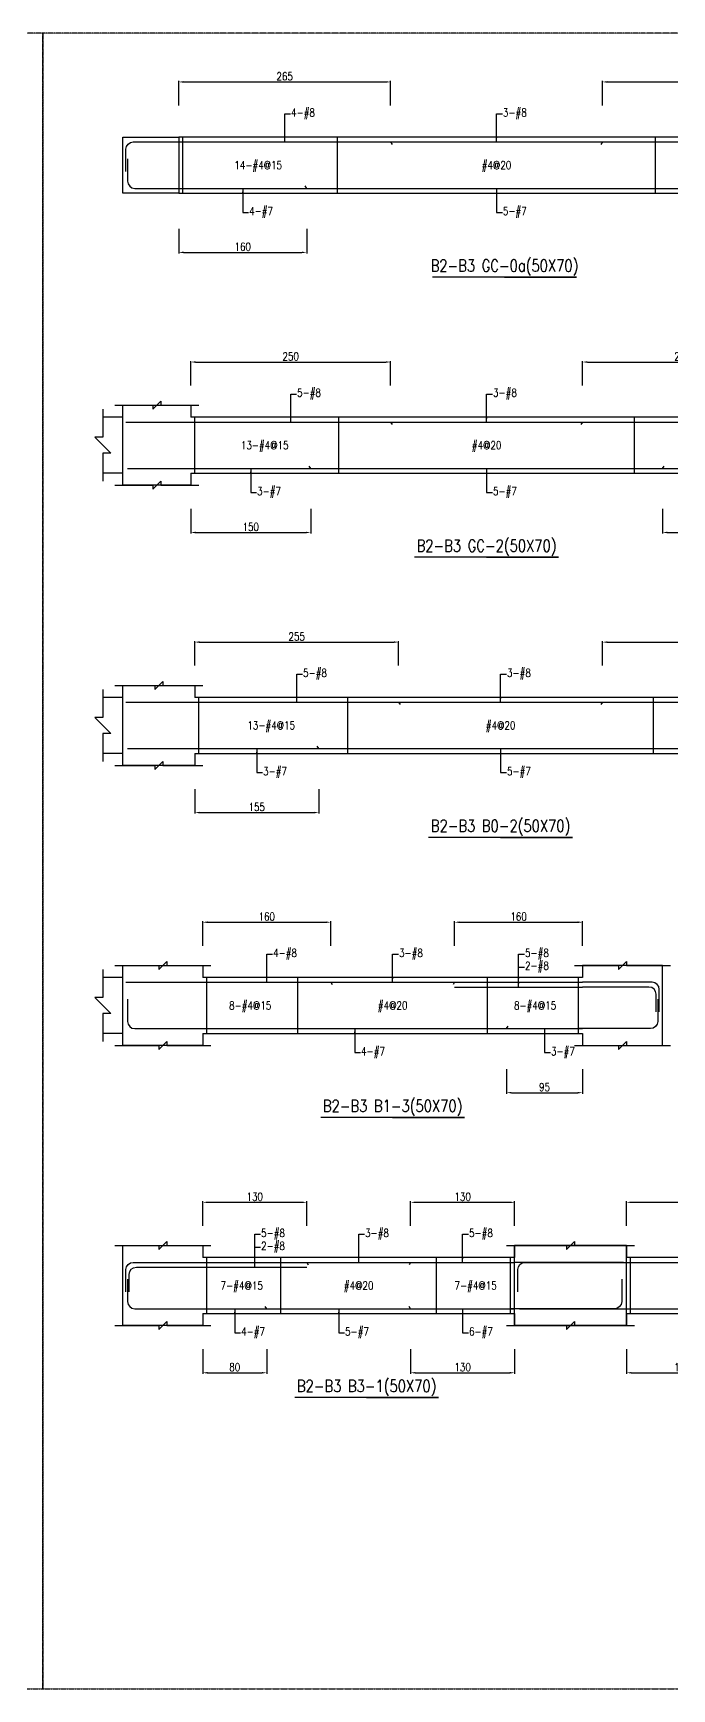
# Model space of a CAD drawing. Header units: millimetres. Extents: x 0 to 84580, y -12276 to 4373.
# Drawn here: x 29362 to 30161, y -9207 to -7138 of the extents above; entities that cross this region are included whole.
import ezdxf
from ezdxf.enums import TextEntityAlignment as Align

# ---------------------------------------------------------------- set-up
doc = ezdxf.new("R2010")
doc.units = ezdxf.units.MM
doc.header["$MEASUREMENT"] = 0
doc.linetypes.add('CENTER', pattern=[2, 1.25, -0.25, 0.25, -0.25])
for name, color, linetype in [('S-DIM', 2, 'Continuous'), ('S-GRID', 1, 'CENTER'), ('S-LEADER', 2, 'Continuous'), ('S-RC', 130, 'Continuous'), ('S-REINF', 6, 'Continuous'), ('S-TEXT', 2, 'Continuous')]:
    doc.layers.add(name, color=color, linetype=linetype)
doc.styles.add('CS4', font='romans.shx', dxfattribs={"width": 0.8, "bigfont": 'lsp.shx'})
doc.styles.get("Standard").update_dxf_attribs({"font": 'arial.ttf'})
doc.dimstyles.new('ISO-25', dxfattribs={"dimtxt": 2.5, "dimasz": 2.5, "dimexe": 1.25, "dimexo": 0.625, "dimtad": 1, "dimtxsty": 'Standard', "dimcen": 2.5, "dimadec": 0, "dimazin": 0, "dimtfac": 1, "dimtmove": 0, "dimatfit": 3, "dimfxl": 0, "dimarcsym": 0})

# ---------------------------------------------------------------- blocks, each defined once
blk = doc.blocks.new('*D1832')
at = {"layer": 'DEFPOINTS', "color": 0, "transparency": 16777216}
for p in [(29809, -7199), (29544, -7229), (29809, -7229)]:
    blk.add_point(p, dxfattribs=at)
at = {"layer": 'S-DIM', "color": 0, "lineweight": -2, "transparency": 16777216}
for p, q in [((29544, -7228.375), (29544, -7197.75)), ((29550, -7199), (29803, -7199)), ((29809, -7228.375), (29809, -7197.75))]:
    blk.add_line(p, q, dxfattribs=at)
at = {"layer": 'S-DIM', "color": 0, "transparency": 16777216}
for points in [[(29550, -7198), (29550, -7200), (29544, -7199)], [(29803, -7198), (29803, -7200), (29809, -7199)]]:
    blk.add_solid(points, dxfattribs=at)
at = {"layer": 'S-DIM', "color": 0, "transparency": 16777216, "insert": (29676.5, -7192), "char_height": 10, "attachment_point": 5, "style": 'CS4'}
blk.add_mtext('265', dxfattribs=at)
blk = doc.blocks.new('*D1833')
at = {"layer": 'DEFPOINTS', "color": 0, "transparency": 16777216}
for p in [(30338.8, -7199), (30073.8, -7229), (30338.8, -7229)]:
    blk.add_point(p, dxfattribs=at)
at = {"layer": 'S-DIM', "color": 0, "lineweight": -2, "transparency": 16777216}
for p, q in [((30073.8, -7228.375), (30073.8, -7197.75)), ((30079.8, -7199), (30332.8, -7199)), ((30338.8, -7228.375), (30338.8, -7197.75))]:
    blk.add_line(p, q, dxfattribs=at)
at = {"layer": 'S-DIM', "color": 0, "transparency": 16777216}
for points in [[(30079.8, -7198), (30079.8, -7200), (30073.8, -7199)], [(30332.8, -7198), (30332.8, -7200), (30338.8, -7199)]]:
    blk.add_solid(points, dxfattribs=at)
at = {"layer": 'S-DIM', "color": 0, "transparency": 16777216, "insert": (30206.3, -7192), "char_height": 10, "attachment_point": 5, "style": 'CS4'}
blk.add_mtext('265', dxfattribs=at)
blk = doc.blocks.new('*D1834')
at = {"layer": 'DEFPOINTS', "color": 0, "transparency": 16777216}
for p in [(29544, -7382), (29704, -7382), (29704, -7412)]:
    blk.add_point(p, dxfattribs=at)
at = {"layer": 'S-DIM', "color": 0, "lineweight": -2, "transparency": 16777216}
for p, q in [((29544, -7382.625), (29544, -7413.25)), ((29704, -7382.625), (29704, -7413.25)), ((29550, -7412), (29698, -7412))]:
    blk.add_line(p, q, dxfattribs=at)
at = {"layer": 'S-DIM', "color": 0, "transparency": 16777216}
for points in [[(29550, -7411), (29550, -7413), (29544, -7412)], [(29698, -7411), (29698, -7413), (29704, -7412)]]:
    blk.add_solid(points, dxfattribs=at)
at = {"layer": 'S-DIM', "color": 0, "transparency": 16777216, "insert": (29624, -7405), "char_height": 10, "attachment_point": 5, "style": 'CS4'}
blk.add_mtext('160', dxfattribs=at)
blk = doc.blocks.new('*D1806')
at = {"layer": 'DEFPOINTS', "color": 0, "transparency": 16777216}
for p in [(29809, -7549), (29559, -7579), (29809, -7579)]:
    blk.add_point(p, dxfattribs=at)
at = {"layer": 'S-DIM', "color": 0, "lineweight": -2, "transparency": 16777216}
for p, q in [((29559, -7578.375), (29559, -7547.75)), ((29565, -7549), (29803, -7549)), ((29809, -7578.375), (29809, -7547.75))]:
    blk.add_line(p, q, dxfattribs=at)
at = {"layer": 'S-DIM', "color": 0, "transparency": 16777216}
for points in [[(29565, -7548), (29565, -7550), (29559, -7549)], [(29803, -7548), (29803, -7550), (29809, -7549)]]:
    blk.add_solid(points, dxfattribs=at)
at = {"layer": 'S-DIM', "color": 0, "transparency": 16777216, "insert": (29684, -7542), "char_height": 10, "attachment_point": 5, "style": 'CS4'}
blk.add_mtext('250', dxfattribs=at)
blk = doc.blocks.new('*D1807')
at = {"layer": 'DEFPOINTS', "color": 0, "transparency": 16777216}
for p in [(30299, -7549), (30049, -7579), (30299, -7579)]:
    blk.add_point(p, dxfattribs=at)
at = {"layer": 'S-DIM', "color": 0, "lineweight": -2, "transparency": 16777216}
for p, q in [((30049, -7578.375), (30049, -7547.75)), ((30055, -7549), (30293, -7549)), ((30299, -7578.375), (30299, -7547.75))]:
    blk.add_line(p, q, dxfattribs=at)
at = {"layer": 'S-DIM', "color": 0, "transparency": 16777216}
for points in [[(30055, -7548), (30055, -7550), (30049, -7549)], [(30293, -7548), (30293, -7550), (30299, -7549)]]:
    blk.add_solid(points, dxfattribs=at)
at = {"layer": 'S-DIM', "color": 0, "transparency": 16777216, "insert": (30174, -7542), "char_height": 10, "attachment_point": 5, "style": 'CS4'}
blk.add_mtext('250', dxfattribs=at)
blk = doc.blocks.new('*D1808')
at = {"layer": 'DEFPOINTS', "color": 0, "transparency": 16777216}
for p in [(29559, -7732), (29709, -7732), (29709, -7762)]:
    blk.add_point(p, dxfattribs=at)
at = {"layer": 'S-DIM', "color": 0, "lineweight": -2, "transparency": 16777216}
for p, q in [((29559, -7732.625), (29559, -7763.25)), ((29709, -7732.625), (29709, -7763.25)), ((29565, -7762), (29703, -7762))]:
    blk.add_line(p, q, dxfattribs=at)
at = {"layer": 'S-DIM', "color": 0, "transparency": 16777216}
for points in [[(29565, -7761), (29565, -7763), (29559, -7762)], [(29703, -7761), (29703, -7763), (29709, -7762)]]:
    blk.add_solid(points, dxfattribs=at)
at = {"layer": 'S-DIM', "color": 0, "transparency": 16777216, "insert": (29634, -7755), "char_height": 10, "attachment_point": 5, "style": 'CS4'}
blk.add_mtext('150', dxfattribs=at)
blk = doc.blocks.new('*D1809')
at = {"layer": 'DEFPOINTS', "color": 0, "transparency": 16777216}
for p in [(30149, -7732), (30299, -7732), (30299, -7762)]:
    blk.add_point(p, dxfattribs=at)
at = {"layer": 'S-DIM', "color": 0, "lineweight": -2, "transparency": 16777216}
for p, q in [((30149, -7732.625), (30149, -7763.25)), ((30299, -7732.625), (30299, -7763.25)), ((30155, -7762), (30293, -7762))]:
    blk.add_line(p, q, dxfattribs=at)
at = {"layer": 'S-DIM', "color": 0, "transparency": 16777216}
for points in [[(30155, -7761), (30155, -7763), (30149, -7762)], [(30293, -7761), (30293, -7763), (30299, -7762)]]:
    blk.add_solid(points, dxfattribs=at)
at = {"layer": 'S-DIM', "color": 0, "transparency": 16777216, "insert": (30224, -7755), "char_height": 10, "attachment_point": 5, "style": 'CS4'}
blk.add_mtext('150', dxfattribs=at)
blk = doc.blocks.new('*D1866')
at = {"layer": 'DEFPOINTS', "color": 0, "transparency": 16777216}
for p in [(29819, -7899), (29564, -7929), (29819, -7929)]:
    blk.add_point(p, dxfattribs=at)
at = {"layer": 'S-DIM', "color": 0, "lineweight": -2, "transparency": 16777216}
for p, q in [((29564, -7928.375), (29564, -7897.75)), ((29570, -7899), (29813, -7899)), ((29819, -7928.375), (29819, -7897.75))]:
    blk.add_line(p, q, dxfattribs=at)
at = {"layer": 'S-DIM', "color": 0, "transparency": 16777216}
for points in [[(29570, -7898), (29570, -7900), (29564, -7899)], [(29813, -7898), (29813, -7900), (29819, -7899)]]:
    blk.add_solid(points, dxfattribs=at)
at = {"layer": 'S-DIM', "color": 0, "transparency": 16777216, "insert": (29691.5, -7892), "char_height": 10, "attachment_point": 5, "style": 'CS4'}
blk.add_mtext('255', dxfattribs=at)
blk = doc.blocks.new('*D1867')
at = {"layer": 'DEFPOINTS', "color": 0, "transparency": 16777216}
for p in [(30329, -7899), (30074, -7929), (30329, -7929)]:
    blk.add_point(p, dxfattribs=at)
at = {"layer": 'S-DIM', "color": 0, "lineweight": -2, "transparency": 16777216}
for p, q in [((30074, -7928.375), (30074, -7897.75)), ((30080, -7899), (30323, -7899)), ((30329, -7928.375), (30329, -7897.75))]:
    blk.add_line(p, q, dxfattribs=at)
at = {"layer": 'S-DIM', "color": 0, "transparency": 16777216}
for points in [[(30080, -7898), (30080, -7900), (30074, -7899)], [(30323, -7898), (30323, -7900), (30329, -7899)]]:
    blk.add_solid(points, dxfattribs=at)
at = {"layer": 'S-DIM', "color": 0, "transparency": 16777216, "insert": (30201.5, -7892), "char_height": 10, "attachment_point": 5, "style": 'CS4'}
blk.add_mtext('255', dxfattribs=at)
blk = doc.blocks.new('*D1868')
at = {"layer": 'DEFPOINTS', "color": 0, "transparency": 16777216}
for p in [(29564, -8082), (29719, -8082), (29719, -8112)]:
    blk.add_point(p, dxfattribs=at)
at = {"layer": 'S-DIM', "color": 0, "lineweight": -2, "transparency": 16777216}
for p, q in [((29564, -8082.625), (29564, -8113.25)), ((29719, -8082.625), (29719, -8113.25)), ((29570, -8112), (29713, -8112))]:
    blk.add_line(p, q, dxfattribs=at)
at = {"layer": 'S-DIM', "color": 0, "transparency": 16777216}
for points in [[(29570, -8111), (29570, -8113), (29564, -8112)], [(29713, -8111), (29713, -8113), (29719, -8112)]]:
    blk.add_solid(points, dxfattribs=at)
at = {"layer": 'S-DIM', "color": 0, "transparency": 16777216, "insert": (29641.5, -8105), "char_height": 10, "attachment_point": 5, "style": 'CS4'}
blk.add_mtext('155', dxfattribs=at)
blk = doc.blocks.new('*D1758')
at = {"layer": 'DEFPOINTS', "color": 0, "transparency": 16777216}
for p in [(29734, -8249), (29574, -8279), (29734, -8279)]:
    blk.add_point(p, dxfattribs=at)
at = {"layer": 'S-DIM', "color": 0, "lineweight": -2, "transparency": 16777216}
for p, q in [((29574, -8278.375), (29574, -8247.75)), ((29580, -8249), (29728, -8249)), ((29734, -8278.375), (29734, -8247.75))]:
    blk.add_line(p, q, dxfattribs=at)
at = {"layer": 'S-DIM', "color": 0, "transparency": 16777216}
for points in [[(29580, -8248), (29580, -8250), (29574, -8249)], [(29728, -8248), (29728, -8250), (29734, -8249)]]:
    blk.add_solid(points, dxfattribs=at)
at = {"layer": 'S-DIM', "color": 0, "transparency": 16777216, "insert": (29654, -8242), "char_height": 10, "attachment_point": 5, "style": 'CS4'}
blk.add_mtext('160', dxfattribs=at)
blk = doc.blocks.new('*D1759')
at = {"layer": 'DEFPOINTS', "color": 0, "transparency": 16777216}
for p in [(30049, -8249), (29889, -8279), (30049, -8279)]:
    blk.add_point(p, dxfattribs=at)
at = {"layer": 'S-DIM', "color": 0, "lineweight": -2, "transparency": 16777216}
for p, q in [((29889, -8278.375), (29889, -8247.75)), ((29895, -8249), (30043, -8249)), ((30049, -8278.375), (30049, -8247.75))]:
    blk.add_line(p, q, dxfattribs=at)
at = {"layer": 'S-DIM', "color": 0, "transparency": 16777216}
for points in [[(29895, -8248), (29895, -8250), (29889, -8249)], [(30043, -8248), (30043, -8250), (30049, -8249)]]:
    blk.add_solid(points, dxfattribs=at)
at = {"layer": 'S-DIM', "color": 0, "transparency": 16777216, "insert": (29969, -8242), "char_height": 10, "attachment_point": 5, "style": 'CS4'}
blk.add_mtext('160', dxfattribs=at)
blk = doc.blocks.new('*D1760')
at = {"layer": 'DEFPOINTS', "color": 0, "transparency": 16777216}
for p in [(29954, -8432), (30049, -8432), (30049, -8462)]:
    blk.add_point(p, dxfattribs=at)
at = {"layer": 'S-DIM', "color": 0, "lineweight": -2, "transparency": 16777216}
for p, q in [((29954, -8432.625), (29954, -8463.25)), ((30049, -8432.625), (30049, -8463.25)), ((29960, -8462), (30043, -8462))]:
    blk.add_line(p, q, dxfattribs=at)
at = {"layer": 'S-DIM', "color": 0, "transparency": 16777216}
for points in [[(29960, -8461), (29960, -8463), (29954, -8462)], [(30043, -8461), (30043, -8463), (30049, -8462)]]:
    blk.add_solid(points, dxfattribs=at)
at = {"layer": 'S-DIM', "color": 0, "transparency": 16777216, "insert": (30001.5, -8455), "char_height": 10, "attachment_point": 5, "style": 'CS4'}
blk.add_mtext('95', dxfattribs=at)
blk = doc.blocks.new('*D1794')
at = {"layer": 'DEFPOINTS', "color": 0, "transparency": 16777216}
for p in [(29704, -8599), (29574, -8629), (29704, -8629)]:
    blk.add_point(p, dxfattribs=at)
at = {"layer": 'S-DIM', "color": 0, "lineweight": -2, "transparency": 16777216}
for p, q in [((29574, -8628.375), (29574, -8597.75)), ((29580, -8599), (29698, -8599)), ((29704, -8628.375), (29704, -8597.75))]:
    blk.add_line(p, q, dxfattribs=at)
at = {"layer": 'S-DIM', "color": 0, "transparency": 16777216}
for points in [[(29580, -8598), (29580, -8600), (29574, -8599)], [(29698, -8598), (29698, -8600), (29704, -8599)]]:
    blk.add_solid(points, dxfattribs=at)
at = {"layer": 'S-DIM', "color": 0, "transparency": 16777216, "insert": (29639, -8592), "char_height": 10, "attachment_point": 5, "style": 'CS4'}
blk.add_mtext('130', dxfattribs=at)
blk = doc.blocks.new('*D1795')
at = {"layer": 'DEFPOINTS', "color": 0, "transparency": 16777216}
for p in [(29964, -8599), (29834, -8629), (29964, -8629)]:
    blk.add_point(p, dxfattribs=at)
at = {"layer": 'S-DIM', "color": 0, "lineweight": -2, "transparency": 16777216}
for p, q in [((29834, -8628.375), (29834, -8597.75)), ((29840, -8599), (29958, -8599)), ((29964, -8628.375), (29964, -8597.75))]:
    blk.add_line(p, q, dxfattribs=at)
at = {"layer": 'S-DIM', "color": 0, "transparency": 16777216}
for points in [[(29840, -8598), (29840, -8600), (29834, -8599)], [(29958, -8598), (29958, -8600), (29964, -8599)]]:
    blk.add_solid(points, dxfattribs=at)
at = {"layer": 'S-DIM', "color": 0, "transparency": 16777216, "insert": (29899, -8592), "char_height": 10, "attachment_point": 5, "style": 'CS4'}
blk.add_mtext('130', dxfattribs=at)
blk = doc.blocks.new('*D1796')
at = {"layer": 'DEFPOINTS', "color": 0, "transparency": 16777216}
for p in [(29574, -8782), (29654, -8782), (29654, -8812)]:
    blk.add_point(p, dxfattribs=at)
at = {"layer": 'S-DIM', "color": 0, "lineweight": -2, "transparency": 16777216}
for p, q in [((29574, -8782.625), (29574, -8813.25)), ((29654, -8782.625), (29654, -8813.25)), ((29580, -8812), (29648, -8812))]:
    blk.add_line(p, q, dxfattribs=at)
at = {"layer": 'S-DIM', "color": 0, "transparency": 16777216}
for points in [[(29580, -8811), (29580, -8813), (29574, -8812)], [(29648, -8811), (29648, -8813), (29654, -8812)]]:
    blk.add_solid(points, dxfattribs=at)
at = {"layer": 'S-DIM', "color": 0, "transparency": 16777216, "insert": (29614, -8805), "char_height": 10, "attachment_point": 5, "style": 'CS4'}
blk.add_mtext('80', dxfattribs=at)
blk = doc.blocks.new('*D1770')
at = {"layer": 'DEFPOINTS', "color": 0, "transparency": 16777216}
for p in [(29834, -8782), (29964, -8782), (29964, -8812)]:
    blk.add_point(p, dxfattribs=at)
at = {"layer": 'S-DIM', "color": 0, "lineweight": -2, "transparency": 16777216}
for p, q in [((29834, -8782.625), (29834, -8813.25)), ((29964, -8782.625), (29964, -8813.25)), ((29840, -8812), (29958, -8812))]:
    blk.add_line(p, q, dxfattribs=at)
at = {"layer": 'S-DIM', "color": 0, "transparency": 16777216}
for points in [[(29840, -8811), (29840, -8813), (29834, -8812)], [(29958, -8811), (29958, -8813), (29964, -8812)]]:
    blk.add_solid(points, dxfattribs=at)
at = {"layer": 'S-DIM', "color": 0, "transparency": 16777216, "insert": (29899, -8805), "char_height": 10, "attachment_point": 5, "style": 'CS4'}
blk.add_mtext('130', dxfattribs=at)
blk = doc.blocks.new('*D1771')
at = {"layer": 'DEFPOINTS', "color": 0, "transparency": 16777216}
for p in [(30334, -8599), (30104, -8629), (30334, -8629)]:
    blk.add_point(p, dxfattribs=at)
at = {"layer": 'S-DIM', "color": 0, "lineweight": -2, "transparency": 16777216}
for p, q in [((30104, -8628.375), (30104, -8597.75)), ((30110, -8599), (30328, -8599)), ((30334, -8628.375), (30334, -8597.75))]:
    blk.add_line(p, q, dxfattribs=at)
at = {"layer": 'S-DIM', "color": 0, "transparency": 16777216}
for points in [[(30110, -8598), (30110, -8600), (30104, -8599)], [(30328, -8598), (30328, -8600), (30334, -8599)]]:
    blk.add_solid(points, dxfattribs=at)
at = {"layer": 'S-DIM', "color": 0, "transparency": 16777216, "insert": (30219, -8592), "char_height": 10, "attachment_point": 5, "style": 'CS4'}
blk.add_mtext('230', dxfattribs=at)
blk = doc.blocks.new('*D1773')
at = {"layer": 'DEFPOINTS', "color": 0, "transparency": 16777216}
for p in [(30104, -8782), (30244, -8782), (30244, -8812)]:
    blk.add_point(p, dxfattribs=at)
at = {"layer": 'S-DIM', "color": 0, "lineweight": -2, "transparency": 16777216}
for p, q in [((30104, -8782.625), (30104, -8813.25)), ((30244, -8782.625), (30244, -8813.25)), ((30110, -8812), (30238, -8812))]:
    blk.add_line(p, q, dxfattribs=at)
at = {"layer": 'S-DIM', "color": 0, "transparency": 16777216}
for points in [[(30110, -8811), (30110, -8813), (30104, -8812)], [(30238, -8811), (30238, -8813), (30244, -8812)]]:
    blk.add_solid(points, dxfattribs=at)
at = {"layer": 'S-DIM', "color": 0, "transparency": 16777216, "insert": (30174, -8805), "char_height": 10, "attachment_point": 5, "style": 'CS4'}
blk.add_mtext('140', dxfattribs=at)

msp = doc.modelspace()

# ---------------------------------------------------------------- linework, layer by layer
for p, q in [((29474, -7618), (29449, -7618)), ((29474, -7688), (29449, -7688)), ((29474, -7968), (29449, -7968)), ((29474, -8038), (29449, -8038)), ((29474, -8318), (29449, -8318)), ((29474, -8388), (29449, -8388))]:
    msp.add_line(p, q)
at = {"layer": 'S-GRID'}
for points in [[(26145, -9207), (29374, -9207), (29374, -7138), (26145, -7138), (26145, -9207)], [(29374, -9207), (32603, -9207), (32603, -7138), (29374, -7138), (29374, -9207)], [(29374, -9207), (32603, -9207), (32603, -7138), (29374, -7138), (29374, -9207)]]:
    msp.add_lwpolyline(points, dxfattribs=at)
at = {"layer": 'S-RC'}
for points in [[(29544, -7338), (29474, -7338), (29474, -7268), (29544, -7268), (29544, -7338)], [(30338.8, -7268), (29544, -7268)], [(29544, -7338), (30338.8, -7338)], [(29951.4, -7443), (30041.4, -7443), (29861.4, -7443)], [(29449, -7608), (29449, -7643), (29439, -7643), (29459, -7663), (29449, -7663), (29449, -7698)], [(29464, -7603), (29511.5, -7603.009), (29511.499, -7608.009), (29521.501, -7598.011), (29521.5, -7603.011), (29569, -7603.021)], [(29559, -7688), (29559, -7703), (29474, -7703), (29474, -7603), (29559, -7603), (29559, -7618)], [(30299, -7618), (29559, -7618)], [(29559, -7688), (30299, -7688)], [(29464, -7703), (29511.5, -7703.009), (29511.499, -7708.009), (29521.501, -7698.011), (29521.5, -7703.011), (29569, -7703.021)], [(29929, -7793), (30019, -7793), (29839, -7793)], [(29449, -7958), (29449, -7993), (29439, -7993), (29459, -8013), (29449, -8013), (29449, -8048)], [(29464, -7953), (29514, -7953.01), (29513.999, -7958.01), (29524.001, -7948.012), (29524, -7953.012), (29574, -7953.022)], [(29564, -8038), (29564, -8053), (29474, -8053), (29474, -7953), (29564, -7953), (29564, -7968)], [(30329, -7968), (29564, -7968)], [(29464, -8053), (29514, -8053.01), (29513.999, -8058.01), (29524.001, -8048.012), (29524, -8053.012), (29574, -8053.022)], [(29564, -8038), (30329, -8038)], [(29946.5, -8143), (30036.5, -8143), (29856.5, -8143)], [(29449, -8308), (29449, -8343), (29439, -8343), (29459, -8363), (29449, -8363), (29449, -8398)], [(29464, -8303), (29519, -8303.011), (29518.999, -8308.011), (29529.001, -8298.013), (29529, -8303.013), (29584, -8303.024)], [(29574, -8388), (29574, -8403), (29474, -8403), (29474, -8303), (29574, -8303), (29574, -8318)], [(30039, -8303), (30094, -8303.011), (30093.999, -8308.011), (30104.001, -8298.013), (30104, -8303.013), (30159, -8303.024)], [(30049, -8388), (30049, -8403), (30149, -8403), (30149, -8303), (30049, -8303), (30049, -8318)], [(30049, -8318), (29574, -8318)], [(29464, -8403), (29519, -8403.011), (29518.999, -8408.011), (29529.001, -8398.013), (29529, -8403.013), (29584, -8403.024)], [(29574, -8388), (30049, -8388)], [(30039, -8403), (30094, -8403.011), (30093.999, -8408.011), (30104.001, -8398.013), (30104, -8403.013), (30159, -8403.024)], [(29811.5, -8493), (29901.5, -8493), (29721.5, -8493)], [(29464, -8653), (29519, -8653.011), (29518.999, -8658.011), (29529.001, -8648.013), (29529, -8653.013), (29584, -8653.024)], [(29954, -8653), (30029, -8653.015), (30028.999, -8658.015), (30039.001, -8648.017), (30039, -8653.017), (30114, -8653.031)], [(29954, -8653), (30029, -8653.015), (30028.999, -8658.015), (30039.001, -8648.017), (30039, -8653.017), (30114, -8653.031)], [(29574, -8738), (29574, -8753), (29474, -8753), (29474, -8653), (29574, -8653), (29574, -8668)], [(29964, -8668), (29574, -8668)], [(29964, -8738), (29964, -8753), (30104, -8753), (30104, -8653), (29964, -8653), (29964, -8668)], [(30104, -8738), (30104, -8753), (29964, -8753), (29964, -8653), (30104, -8653), (30104, -8668)], [(30794, -8668), (30104, -8668)], [(29464, -8753), (29519, -8753.011), (29518.999, -8758.011), (29529.001, -8748.013), (29529, -8753.013), (29584, -8753.024)], [(29574, -8738), (29964, -8738)], [(29954, -8753), (30029, -8753.015), (30028.999, -8758.015), (30039.001, -8748.017), (30039, -8753.017), (30114, -8753.031)], [(29954, -8753), (30029, -8753.015), (30028.999, -8758.015), (30039.001, -8748.017), (30039, -8753.017), (30114, -8753.031)], [(30104, -8738), (30794, -8738)], [(29779, -8843), (29869, -8843), (29689, -8843)]]:
    msp.add_lwpolyline(points, dxfattribs=at)
at = {"layer": 'S-REINF'}
for points in [[(29478, -7311), (29478, -7283, -0.41421356), (29487, -7274), (29544, -7274)], [(29480, -7295), (29480, -7323, 0.41421356), (29489, -7332), (29544, -7332)], [(30145, -8361), (30145, -8333, 0.41421356), (30136, -8324), (30049, -8324)], [(30141, -8361), (30141, -8339, 0.41421356), (30132, -8330), (30049, -8330)], [(29480, -8345), (29480, -8373, 0.41421356), (29489, -8382), (29574, -8382)], [(30143, -8345), (30143, -8373, -0.41421356), (30134, -8382), (30043, -8382)], [(29478, -8711), (29478, -8683, -0.41421356), (29487, -8674), (29574, -8674)], [(29482, -8711), (29482, -8689, -0.41421356), (29491, -8680), (29574, -8680)], [(29968, -8711), (29968, -8683, -0.41421356), (29977, -8674), (30104, -8674)], [(29480, -8695), (29480, -8723, 0.41421356), (29489, -8732), (29574, -8732)], [(30098, -8695), (30098, -8723, -0.41421356), (30089, -8732), (29958, -8732)]]:
    msp.add_lwpolyline(points, format="xyb", dxfattribs=at)
for points in [[(29544, -7274), (29809, -7274)], [(29809, -7274), (29811, -7277)], [(29809, -7274), (30073.8, -7274)], [(30073.8, -7274), (30071.8, -7277)], [(30073.8, -7274), (30338.8, -7274)], [(29544, -7332), (29704, -7332)], [(29704, -7332), (29702, -7329)], [(29704, -7332), (30178.8, -7332)], [(29478, -7624), (29559, -7624)], [(29559, -7624), (29809, -7624)], [(29809, -7624), (29811, -7627)], [(29809, -7624), (30049, -7624)], [(30049, -7624), (30047, -7627)], [(30049, -7624), (30299, -7624)], [(29480, -7682), (29559, -7682)], [(29559, -7682), (29709, -7682)], [(29709, -7682), (29707, -7679)], [(29709, -7682), (30149, -7682)], [(30149, -7682), (30151, -7679)], [(30149, -7682), (30299, -7682)], [(29478, -7974), (29564, -7974)], [(29564, -7974), (29819, -7974)], [(29819, -7974), (29821, -7977)], [(29819, -7974), (30074, -7974)], [(30074, -7974), (30072, -7977)], [(30074, -7974), (30329, -7974)], [(29480, -8032), (29564, -8032)], [(29564, -8032), (29719, -8032)], [(29719, -8032), (29717, -8029)], [(29719, -8032), (30174, -8032)], [(29478, -8324), (29574, -8324)], [(29574, -8324), (29734, -8324)], [(29734, -8324), (29736, -8327)], [(29734, -8324), (29889, -8324)], [(29889, -8324), (29887, -8327)], [(29889, -8324), (30049, -8324)], [(29889, -8330), (30049, -8330)], [(29954, -8382), (29956, -8379)], [(29574, -8382), (29954, -8382)], [(29954, -8382), (30049, -8382)], [(29574, -8674), (29704, -8674)], [(29574, -8680), (29704, -8680)], [(29704, -8674), (29706, -8677)], [(29704, -8674), (29834, -8674)], [(29834, -8674), (29832, -8677)], [(29834, -8674), (29964, -8674)], [(30100, -8674), (29964, -8674)], [(30104, -8674), (30334, -8674)], [(29654, -8732), (29652, -8729)], [(29834, -8732), (29832, -8729)], [(29574, -8732), (29654, -8732)], [(29654, -8732), (29834, -8732)], [(29834, -8732), (29964, -8732)], [(29970, -8732), (30104, -8732)], [(30104, -8732), (30244, -8732)]]:
    msp.add_lwpolyline(points, dxfattribs=at)
at = {"layer": 'S-REINF', "color": 1}
for points in [[(29549, -7338), (29549, -7268)], [(29742.7, -7338), (29742.7, -7268)], [(30140.1, -7338), (30140.1, -7268)], [(29564, -7688), (29564, -7618)], [(29744, -7688), (29744, -7618)], [(30114, -7688), (30114, -7618)], [(29569, -8038), (29569, -7968)], [(29755.25, -8038), (29755.25, -7968)], [(30137.75, -8038), (30137.75, -7968)], [(29579, -8388), (29579, -8318)], [(29692.75, -8388), (29692.75, -8318)], [(29930.25, -8388), (29930.25, -8318)], [(30044, -8388), (30044, -8318)], [(29579, -8738), (29579, -8668)], [(29671.5, -8738), (29671.5, -8668)], [(29866.5, -8738), (29866.5, -8668)], [(29959, -8738), (29959, -8668)], [(30109, -8738), (30109, -8668)]]:
    msp.add_lwpolyline(points, dxfattribs=at)

# ---------------------------------------------------------------- texts
at = {"layer": 'S-LEADER', "char_height": 10, "attachment_point": 4, "style": 'CS4'}
for s, insert in [('4-#8', (29684.5, -7239)), ('3-#8', (29949.4, -7239)), ('4-#7', (29632, -7362)), ('5-#7', (29949.4, -7362)), ('5-#8', (29692, -7589)), ('3-#8', (29937, -7589)), ('3-#7', (29642, -7712)), ('5-#7', (29937, -7712)), ('5-#8', (29699.5, -7939)), ('3-#8', (29954.5, -7939)), ('3-#7', (29649.5, -8062)), ('5-#7', (29954.5, -8062)), ('4-#8', (29662, -8289)), ('3-#8', (29819.5, -8289)), ('5-#8', (29977, -8289)), ('2-#8', (29977, -8305)), ('4-#7', (29772, -8412)), ('3-#7', (30009.5, -8412)), ('5-#8', (29647, -8639)), ('2-#8', (29647, -8655)), ('3-#8', (29777, -8639)), ('5-#8', (29907, -8639)), ('4-#7', (29622, -8762)), ('5-#7', (29752, -8762)), ('6-#7', (29907, -8762))]:
    msp.add_mtext(s, dxfattribs=dict(at, insert=insert))
at = {"layer": 'S-RC', "style": 'CS4', "width": 0.8}
for s, p in [('B2-B3 GC-0a(50X70)', (29951.4, -7436)), ('B2-B3 GC-2(50X70)', (29929, -7786)), ('B2-B3 B0-2(50X70)', (29946.5, -8136)), ('B2-B3 B1-3(50X70)', (29811.5, -8486)), ('B2-B3 B3-1(50X70)', (29779, -8836))]:
    msp.add_text(s, height=15, dxfattribs=at).set_placement(p, align=Align.CENTER)
at = {"layer": 'S-TEXT', "color": 1, "style": 'CS4', "width": 0.8}
for s, p in [('14-#4@15', (29643.35, -7308)), ('#4@20', (29941.4, -7308)), ('13-#4@15', (29651.5, -7658)), ('#4@20', (29929, -7658)), ('13-#4@15', (29659.625, -8008)), ('#4@20', (29946.5, -8008)), ('8-#4@15', (29633.375, -8358)), ('#4@20', (29811.5, -8358)), ('8-#4@15', (29989.625, -8358)), ('7-#4@15', (29622.75, -8708)), ('#4@20', (29769, -8708)), ('7-#4@15', (29915.25, -8708))]:
    msp.add_text(s, height=10, dxfattribs=at).set_placement(p, align=Align.CENTER)

# ---------------------------------------------------------------- dimensions: what is measured, and where the dimension line sits
at = {"layer": 'S-DIM'}
for p1, p2, distance, picture, middle in [((29544, -7229), (29809, -7229), 30, '*D1832', (29676.5, -7192)), ((30073.8, -7229), (30338.8, -7229), 30, '*D1833', (30206.3, -7192)), ((29544, -7382), (29704, -7382), -30, '*D1834', (29624, -7405)), ((29559, -7579), (29809, -7579), 30, '*D1806', (29684, -7542)), ((30049, -7579), (30299, -7579), 30, '*D1807', (30174, -7542)), ((29559, -7732), (29709, -7732), -30, '*D1808', (29634, -7755)), ((30149, -7732), (30299, -7732), -30, '*D1809', (30224, -7755)), ((29564, -7929), (29819, -7929), 30, '*D1866', (29691.5, -7892)), ((30074, -7929), (30329, -7929), 30, '*D1867', (30201.5, -7892)), ((29564, -8082), (29719, -8082), -30, '*D1868', (29641.5, -8105)), ((29574, -8279), (29734, -8279), 30, '*D1758', (29654, -8242)), ((29889, -8279), (30049, -8279), 30, '*D1759', (29969, -8242)), ((29954, -8432), (30049, -8432), -30, '*D1760', (30001.5, -8455)), ((29574, -8629), (29704, -8629), 30, '*D1794', (29639, -8592)), ((29834, -8629), (29964, -8629), 30, '*D1795', (29899, -8592)), ((30104, -8629), (30334, -8629), 30, '*D1771', (30219, -8592)), ((29574, -8782), (29654, -8782), -30, '*D1796', (29614, -8805)), ((29834, -8782), (29964, -8782), -30, '*D1770', (29899, -8805)), ((30104, -8782), (30244, -8782), -30, '*D1773', (30174, -8805))]:
    dim = msp.add_aligned_dim(p1=p1, p2=p2, distance=distance, dimstyle='ISO-25', override={"dimtxt": 10, "dimasz": 6, "dimgap": 2, "dimtxsty": 'CS4'}, dxfattribs=at)
    dim.commit()
    dim.dimension.update_dxf_attribs({"geometry": picture, "text_midpoint": middle})

# ---------------------------------------------------------------- leaders
at = {"layer": 'S-LEADER', "annotation_type": 0, "has_hookline": 1, "hookline_direction": 0}
for points, text_width in [([(29676.5, -7274), (29676.5, -7239), (29683.875, -7239)], 30.857), ([(29941.4, -7274), (29941.4, -7239), (29948.775, -7239)], 30.857), ([(29624, -7332), (29624, -7362), (29631.375, -7362)], 30.857), ([(29941.4, -7332), (29941.4, -7362), (29948.775, -7362)], 30.857), ([(29684, -7624), (29684, -7589), (29691.375, -7589)], 30.857), ([(29929, -7624), (29929, -7589), (29936.375, -7589)], 30.857), ([(29634, -7682), (29634, -7712), (29641.375, -7712)], 30.857), ([(29929, -7682), (29929, -7712), (29936.375, -7712)], 30.857), ([(29691.5, -7974), (29691.5, -7939), (29698.875, -7939)], 30.857), ([(29946.5, -7974), (29946.5, -7939), (29953.875, -7939)], 30.857), ([(29641.5, -8032), (29641.5, -8062), (29648.875, -8062)], 30.857), ([(29946.5, -8032), (29946.5, -8062), (29953.875, -8062)], 30.857), ([(29654, -8324), (29654, -8289), (29661.375, -8289)], 30.857), ([(29811.5, -8324), (29811.5, -8289), (29818.875, -8289)], 30.857), ([(29969, -8324), (29969, -8289), (29976.375, -8289)], 30.857), ([(29969, -8330), (29969, -8305), (29976.375, -8305)], 30.857), ([(29764, -8382), (29764, -8412), (29771.375, -8412)], 30.857), ([(30001.5, -8382), (30001.5, -8412), (30008.875, -8412)], 30.857), ([(29639, -8674), (29639, -8639), (29646.375, -8639)], 30.857), ([(29769, -8674), (29769, -8639), (29776.375, -8639)], 30.857), ([(29899, -8674), (29899, -8639), (29906.375, -8639)], 30.857), ([(29639, -8680), (29639, -8655), (29646.375, -8655)], 30.857), ([(29614, -8732), (29614, -8762), (29621.375, -8762)], 30.857), ([(29744, -8732), (29744, -8762), (29751.375, -8762)], 30.857), ([(29899, -8732), (29899, -8762), (29906.375, -8762)], 30.476)]:
    msp.add_leader(points, dimstyle='ISO-25', override={"dimasz": 6, "dimtad": 0}, dxfattribs=dict(at, text_width=text_width))

doc.saveas('drawing.dxf')
